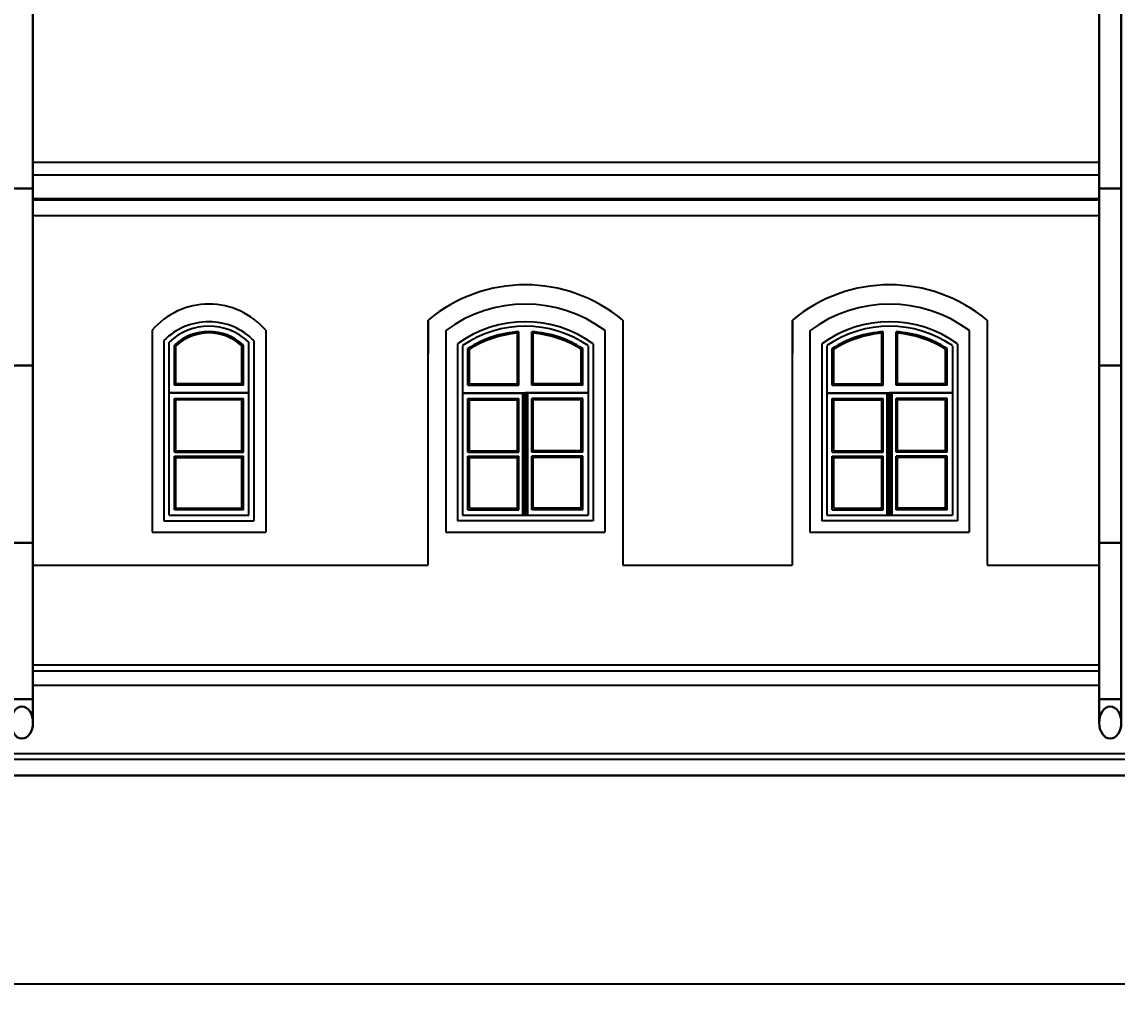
# Model space of a CAD drawing. Header units: millimetres. Extents: x 60 to 102290, y 34 to 65730.
# Drawn here: x 14572 to 21996, y 32532 to 39134 of the extents above; entities that cross this region are included whole.
import ezdxf

# ---------------------------------------------------------------- set-up
doc = ezdxf.new("R2010")
doc.units = ezdxf.units.MM
doc.layers.add('dim', color=4, linetype='Continuous')
doc.styles.add('GOST 2.304', font='romanc.shx', dxfattribs={"oblique": 15})
doc.dimstyles.new('SPDS', dxfattribs={"dimscale": 100, "dimtxt": 2.5, "dimasz": 1.5, "dimexe": 0.75, "dimexo": 0.625, "dimtad": 1, "dimdec": 0, "dimrnd": 0.001, "dimtxsty": 'GOST 2.304', "dimblk": 'ARCHTICK', "dimcen": 2.5, "dimdle": 0.75, "dimadec": 0, "dimazin": 2, "dimtfac": 0.75, "dimtdec": 0, "dimtmove": 1, "dimatfit": 3, "dimfxl": 1.25, "dimtolj": 1, "dimarcsym": 0})

# ---------------------------------------------------------------- blocks, each defined once
blk = doc.blocks.new('98')
at = {"color": 7, "lineweight": 30, "ltscale": 100}
for p, q in [((206346.7, 160363.1), (206346.7, 160461.5)), ((206346.7, 160461.5), (206726.7, 160461.5)), ((206726.7, 160461.5), (206726.7, 160363.1)), ((206461.7, 160223.1), (206346.7, 160363.1)), ((206726.7, 160363.1), (206611.7, 160223.1)), ((206461.7, 160223.1), (206461.7, 151895.2)), ((206461.7, 160223.1), (206461.7, 159114)), ((206611.7, 160223.1), (206461.7, 160223.1)), ((206611.7, 151895.2), (206611.7, 160223.1)), ((206461.7, 160130.4), (206611.7, 160130.4)), ((206461.7, 160087.9), (206611.7, 160087.9)), ((206461.7, 159938.7), (206611.7, 159938.7)), ((206461.7, 159685.9), (206611.7, 159685.9)), ((206461.7, 159114), (206611.7, 159114)), ((206611.7, 159114), (206461.7, 159114)), ((206461.7, 157914), (206611.7, 157914)), ((206611.7, 155514), (206461.7, 155514)), ((206461.7, 154314), (206611.7, 154314)), ((206611.7, 153114), (206461.7, 153114)), ((206461.7, 152053.1), (206611.7, 152053.1))]:
    blk.add_line(p, q, dxfattribs=at)
at = {"color": 7, "lineweight": 25, "ltscale": 100}
for p, q in [((206461.7, 159816.4), (206611.7, 159816.4)), ((206461.7, 157914), (206461.7, 156714))]:
    blk.add_line(p, q, dxfattribs=at)
at = {"color": 7, "lineweight": 30, "ltscale": 100}
blk.add_lwpolyline([(206346.7, 160363.1), (206726.7, 160363.1)], dxfattribs=at)
blk.add_ellipse((206536.7, 151895.2), major_axis=(0, 108.7), ratio=0.689997, dxfattribs=at)
blk = doc.blocks.new('_ArchTick')
at = {"color": 0, "linetype": 'ByBlock', "const_width": 0.15}
blk.add_lwpolyline([(-0.5, -0.5), (0.5, 0.5)], dxfattribs=at)
blk = doc.blocks.new('*D6')
at = {"layer": 'Defpoints', "color": 0, "ltscale": 100, "transparency": 16777216}
for p in [(7379.6, 33511.2), (44579.6, 33537.9), (44579.6, 32615.3)]:
    blk.add_point(p, dxfattribs=at)
at = {"layer": 'dim', "color": 0, "lineweight": -2, "ltscale": 100, "transparency": 16777216}
for p, q in [((7379.6, 33448.7), (7379.6, 32540.3)), ((44579.6, 33475.4), (44579.6, 32540.3)), ((7304.6, 32615.3), (44654.6, 32615.3))]:
    blk.add_line(p, q, dxfattribs=at)
at = {"layer": 'dim', "color": 0, "lineweight": -2, "ltscale": 100, "transparency": 16777216, "xscale": 150, "yscale": 150, "zscale": 150, "rotation": 180}
blk.add_blockref('_ArchTick', (7379.6, 32615.3), dxfattribs=at)
at = {"layer": 'dim', "color": 0, "lineweight": -2, "ltscale": 100, "transparency": 16777216, "xscale": 150, "yscale": 150, "zscale": 150}
blk.add_blockref('_ArchTick', (44579.6, 32615.3), dxfattribs=at)
at = {"layer": 'dim', "color": 0, "ltscale": 100, "transparency": 16777216, "insert": (25979.6, 32802.8), "char_height": 250, "attachment_point": 5, "style": 'GOST 2.304'}
blk.add_mtext('\\A1;37200', dxfattribs=at)

msp = doc.modelspace()

# ---------------------------------------------------------------- linework, layer by layer
at = {"ltscale": 100}
for p, q in [((14646.7, 38183.2), (16836.7, 38183.2)), ((16728.9, 38183.2), (21874.3, 38183.2)), ((14646.7, 38096.9), (16836.7, 38096.9)), ((16728.9, 38096.9), (21874.3, 38096.9)), ((14646.7, 37936.9), (16836.7, 37936.9)), ((16836.7, 37926.9), (14646.7, 37926.9)), ((16728.9, 37936.9), (21874.3, 37936.9)), ((21874.3, 37926.9), (16728.9, 37926.9)), ((14646.7, 37821.9), (16836.7, 37821.9)), ((16728.9, 37821.9), (21874.3, 37821.9)), ((17324.4, 37112.7), (17324.4, 35451.9)), ((17324.7, 37113), (17324.7, 36886.9)), ((18644.4, 37112.7), (18644.4, 35451.9)), ((19794.2, 37112.7), (19794.2, 35451.9)), ((19794.5, 37113), (19794.5, 36886.9)), ((21114.2, 37112.7), (21114.2, 35451.9)), ((15454.3, 37043.9), (15454.3, 35676.9)), ((15534.3, 36974.2), (15534.3, 35751.9)), ((16144.3, 36974.2), (16144.3, 35751.9)), ((16224.3, 37043.9), (16224.3, 35676.9)), ((17444.4, 37042), (17444.4, 35676.9)), ((18524.4, 37042), (18524.4, 35676.9)), ((19914.2, 37042), (19914.2, 35676.9)), ((20994.2, 37042), (20994.2, 35676.9)), ((17524.4, 36951.9), (17524.4, 35751.9)), ((18444.4, 36951.9), (18444.4, 35751.9)), ((19994.2, 36951.9), (19994.2, 35751.9)), ((20914.2, 36951.9), (20914.2, 35751.9)), ((15534.3, 35751.9), (16144.3, 35751.9)), ((15534.3, 35751.9), (16144.3, 35751.9)), ((18444.4, 35751.9), (17524.4, 35751.9)), ((20914.2, 35751.9), (19994.2, 35751.9)), ((15454.3, 35676.9), (16224.3, 35676.9)), ((17444.4, 35676.9), (18524.4, 35676.9)), ((19914.2, 35676.9), (20994.2, 35676.9)), ((14646.7, 35451.9), (16836.7, 35451.9)), ((16728.9, 35451.9), (17324.4, 35451.9)), ((18644.4, 35451.9), (19794.2, 35451.9)), ((21114.2, 35451.9), (21874.3, 35451.9)), ((14646.7, 34776.9), (16836.7, 34776.9)), ((16728.9, 34776.9), (21874.3, 34776.9)), ((14646.7, 34736.7), (16836.7, 34736.7)), ((16728.9, 34736.7), (21874.3, 34736.7)), ((16836.7, 34636.9), (14646.7, 34636.9)), ((21874.3, 34636.9), (16728.9, 34636.9)), ((10504, 34176.9), (45409.6, 34176.9)), ((10804, 34136.7), (45459.6, 34136.7)), ((48508, 34026.9), (3667.2, 34026.9)), ((6499.3, 34026.9), (45459.6, 34026.9)), ((6549.3, 34026.9), (23624.7, 34026.9))]:
    msp.add_line(p, q, dxfattribs=at)
at = {"ltscale": 4}
for p, q in [((17930.4, 36681.9), (17930.4, 37023.8)), ((17940.4, 36671.9), (17940.4, 37034.5)), ((18028.4, 36671.9), (18028.4, 37034.5)), ((18038.4, 36681.9), (18038.4, 37023.8)), ((20400.2, 36681.9), (20400.2, 37023.8)), ((20410.2, 36671.9), (20410.2, 37034.5)), ((20498.2, 36671.9), (20498.2, 37034.5)), ((20508.2, 36681.9), (20508.2, 37023.8)), ((15569.3, 35791.9), (15569.3, 36963.1)), ((15605.3, 36671.9), (15605.3, 36944.3)), ((15615.3, 36681.9), (15615.3, 36939)), ((16063.3, 36681.9), (16063.3, 36939)), ((16073.3, 36671.9), (16073.3, 36944.3)), ((16109.3, 35791.9), (16109.3, 36963.1)), ((17559.4, 36939.9), (17559.4, 35791.9)), ((17595.4, 36671.9), (17595.4, 36920.7)), ((17605.4, 36681.9), (17605.4, 36915.2)), ((18363.4, 36681.9), (18363.4, 36915.2)), ((18373.4, 36671.9), (18373.4, 36920.7)), ((18409.4, 36939.9), (18409.4, 35791.9)), ((20029.2, 36939.9), (20029.2, 35791.9)), ((20065.2, 36671.9), (20065.2, 36920.7)), ((20075.2, 36681.9), (20075.2, 36915.2)), ((20833.2, 36681.9), (20833.2, 36915.2)), ((20843.2, 36671.9), (20843.2, 36920.7)), ((20879.2, 36939.9), (20879.2, 35791.9)), ((16063.3, 36681.9), (15615.3, 36681.9)), ((17605.4, 36681.9), (17930.4, 36681.9)), ((18363.4, 36681.9), (18038.4, 36681.9)), ((20075.2, 36681.9), (20400.2, 36681.9)), ((20833.2, 36681.9), (20508.2, 36681.9)), ((16109.3, 36620.9), (15569.3, 36620.9)), ((16109.3, 36618.9), (15569.3, 36618.9)), ((16073.3, 36671.9), (15605.3, 36671.9)), ((17559.4, 36620.9), (17984.4, 36620.9)), ((17559.4, 36618.9), (17984.4, 36618.9)), ((17595.4, 36671.9), (17940.4, 36671.9)), ((17968.4, 35791.9), (17968.4, 36618.9)), ((17973.5, 35791.9), (17973.5, 36618.9)), ((17979.4, 35791.9), (17979.4, 36618.9)), ((18409.4, 36620.9), (17984.4, 36620.9)), ((18409.4, 36618.9), (17984.4, 36618.9)), ((17989.4, 35791.9), (17989.4, 36618.9)), ((17995.2, 35791.9), (17995.2, 36618.9)), ((18000.4, 35791.9), (18000.4, 36618.9)), ((18373.4, 36671.9), (18028.4, 36671.9)), ((20029.2, 36620.9), (20454.2, 36620.9)), ((20029.2, 36618.9), (20454.2, 36618.9)), ((20065.2, 36671.9), (20410.2, 36671.9)), ((20438.2, 35791.9), (20438.2, 36618.9)), ((20443.3, 35791.9), (20443.3, 36618.9)), ((20449.2, 35791.9), (20449.2, 36618.9)), ((20879.2, 36620.9), (20454.2, 36620.9)), ((20879.2, 36618.9), (20454.2, 36618.9)), ((20459.2, 35791.9), (20459.2, 36618.9)), ((20465.1, 35791.9), (20465.1, 36618.9)), ((20470.2, 35791.9), (20470.2, 36618.9)), ((20843.2, 36671.9), (20498.2, 36671.9)), ((15605.3, 36217.9), (15605.3, 36581.9)), ((15605.3, 36581.9), (16073.3, 36581.9)), ((16063.3, 36571.9), (15615.3, 36571.9)), ((15615.3, 36227.9), (15615.3, 36571.9)), ((16063.3, 36227.9), (16063.3, 36571.9)), ((16073.3, 36217.9), (16073.3, 36581.9)), ((17595.4, 36217.9), (17595.4, 36581.9)), ((17595.4, 36581.9), (17940.4, 36581.9)), ((17605.4, 36227.9), (17605.4, 36571.9)), ((17605.4, 36571.9), (17930.4, 36571.9)), ((17930.4, 36227.9), (17930.4, 36571.9)), ((17940.4, 36217.9), (17940.4, 36581.9)), ((18028.4, 36217.9), (18028.4, 36581.9)), ((18373.4, 36581.9), (18028.4, 36581.9)), ((18038.4, 36227.9), (18038.4, 36571.9)), ((18363.4, 36571.9), (18038.4, 36571.9)), ((18363.4, 36227.9), (18363.4, 36571.9)), ((18373.4, 36217.9), (18373.4, 36581.9)), ((20065.2, 36217.9), (20065.2, 36581.9)), ((20065.2, 36581.9), (20410.2, 36581.9)), ((20075.2, 36227.9), (20075.2, 36571.9)), ((20075.2, 36571.9), (20400.2, 36571.9)), ((20400.2, 36227.9), (20400.2, 36571.9)), ((20410.2, 36217.9), (20410.2, 36581.9)), ((20498.2, 36217.9), (20498.2, 36581.9)), ((20843.2, 36581.9), (20498.2, 36581.9)), ((20508.2, 36227.9), (20508.2, 36571.9)), ((20833.2, 36571.9), (20508.2, 36571.9)), ((20833.2, 36227.9), (20833.2, 36571.9)), ((20843.2, 36217.9), (20843.2, 36581.9)), ((15605.3, 36217.9), (16073.3, 36217.9)), ((15605.3, 36191.9), (16073.3, 36191.9)), ((15605.3, 35827.9), (15605.3, 36191.9)), ((15615.3, 36227.9), (16063.3, 36227.9)), ((15615.3, 35837.9), (15615.3, 36181.9)), ((15615.3, 36181.9), (16063.3, 36181.9)), ((16063.3, 35837.9), (16063.3, 36181.9)), ((16073.3, 35827.9), (16073.3, 36191.9)), ((17595.4, 36217.9), (17940.4, 36217.9)), ((17595.4, 35827.9), (17595.4, 36191.9)), ((17595.4, 36191.9), (17940.4, 36191.9)), ((17605.4, 36227.9), (17930.4, 36227.9)), ((17605.4, 35837.9), (17605.4, 36181.9)), ((17605.4, 36181.9), (17930.4, 36181.9)), ((17930.4, 35837.9), (17930.4, 36181.9)), ((17940.4, 35827.9), (17940.4, 36191.9)), ((18373.4, 36217.9), (18028.4, 36217.9)), ((18028.4, 35827.9), (18028.4, 36191.9)), ((18373.4, 36191.9), (18028.4, 36191.9)), ((18363.4, 36227.9), (18038.4, 36227.9)), ((18038.4, 35837.9), (18038.4, 36181.9)), ((18363.4, 36181.9), (18038.4, 36181.9)), ((18363.4, 35837.9), (18363.4, 36181.9)), ((18373.4, 35827.9), (18373.4, 36191.9)), ((20065.2, 36217.9), (20410.2, 36217.9)), ((20065.2, 35827.9), (20065.2, 36191.9)), ((20065.2, 36191.9), (20410.2, 36191.9)), ((20075.2, 36227.9), (20400.2, 36227.9)), ((20075.2, 35837.9), (20075.2, 36181.9)), ((20075.2, 36181.9), (20400.2, 36181.9)), ((20400.2, 35837.9), (20400.2, 36181.9)), ((20410.2, 35827.9), (20410.2, 36191.9)), ((20843.2, 36217.9), (20498.2, 36217.9)), ((20498.2, 35827.9), (20498.2, 36191.9)), ((20843.2, 36191.9), (20498.2, 36191.9)), ((20833.2, 36227.9), (20508.2, 36227.9)), ((20508.2, 35837.9), (20508.2, 36181.9)), ((20833.2, 36181.9), (20508.2, 36181.9)), ((20833.2, 35837.9), (20833.2, 36181.9)), ((20843.2, 35827.9), (20843.2, 36191.9)), ((15569.3, 35791.9), (16109.3, 35791.9)), ((16073.3, 35827.9), (15605.3, 35827.9)), ((15615.3, 35837.9), (16063.3, 35837.9)), ((17559.4, 35791.9), (18409.4, 35791.9)), ((17595.4, 35827.9), (17940.4, 35827.9)), ((17605.4, 35837.9), (17930.4, 35837.9)), ((18373.4, 35827.9), (18028.4, 35827.9)), ((18363.4, 35837.9), (18038.4, 35837.9)), ((20029.2, 35791.9), (20879.2, 35791.9)), ((20065.2, 35827.9), (20410.2, 35827.9)), ((20075.2, 35837.9), (20400.2, 35837.9)), ((20843.2, 35827.9), (20498.2, 35827.9)), ((20833.2, 35837.9), (20508.2, 35837.9))]:
    msp.add_line(p, q, dxfattribs=at)
at = {"ltscale": 100}
for centre, radius, start, end in [((17984.7, 36322), 1030, 50.15027, 129.84973), ((20454.5, 36322), 1030, 50.15027, 129.84973), ((15839.3, 36716.7), 505.3, 40.36684, 139.63316), ((17984.7, 36322), 900, 53.13013, 126.86987), ((20454.5, 36322), 900, 53.13013, 126.86987), ((15839.3, 36673.7), 428.2, 44.57407, 135.42593), ((17984.4, 36322), 780, 53.86119, 126.13881), ((17984.7, 36322), 780, 53.86119, 126.13881), ((20454.2, 36322), 780, 53.86119, 126.13881), ((20454.5, 36322), 780, 53.86119, 126.13881)]:
    msp.add_arc(centre, radius, start, end, dxfattribs=at)
at = {"ltscale": 4}
for centre, radius, start, end in [((15839.3, 36682.6), 389.3, 46.094, 133.90744), ((17984.4, 36322), 750, 55.48189, 124.51811), ((20454.2, 36322), 750, 55.48189, 124.51811), ((15839.3, 36691.1), 344.8, 47.26319, 132.73835), ((15839.3, 36693.7), 332.1, 47.59346, 132.40811), ((17985.7, 36317.6), 718.4, 93.61487, 122.90814), ((17985.7, 36317.4), 708.6, 94.47875, 122.46263), ((17983.1, 36317.6), 718.4, 57.09186, 86.38513), ((17983, 36317.4), 708.6, 57.53737, 85.52125), ((20455.5, 36317.6), 718.4, 93.61487, 122.90814), ((20455.5, 36317.4), 708.6, 94.47875, 122.46263), ((20452.9, 36317.6), 718.4, 57.09186, 86.38513), ((20452.9, 36317.4), 708.6, 57.53737, 85.52125)]:
    msp.add_arc(centre, radius, start, end, dxfattribs=at)

# ---------------------------------------------------------------- block references
at = {"xscale": 1.000008334555589, "yscale": 1.000008334555589, "zscale": 1.000008334555589}
for p in [(-191966.8, -117510.9), (-184589.2, -117510.9)]:
    msp.add_blockref('98', p, dxfattribs=at)

# ---------------------------------------------------------------- dimensions: what is measured, and where the dimension line sits
at = {"layer": 'dim', "ltscale": 100}
dim = msp.add_linear_dim(base=(44579.6, 32615.3), p1=(7379.6, 33511.2), p2=(44579.6, 33537.9), dimstyle='SPDS', dxfattribs=at)
dim.commit()
dim.dimension.update_dxf_attribs({"geometry": '*D6', "text_midpoint": (25979.6, 32802.8)})

doc.saveas('drawing.dxf')
